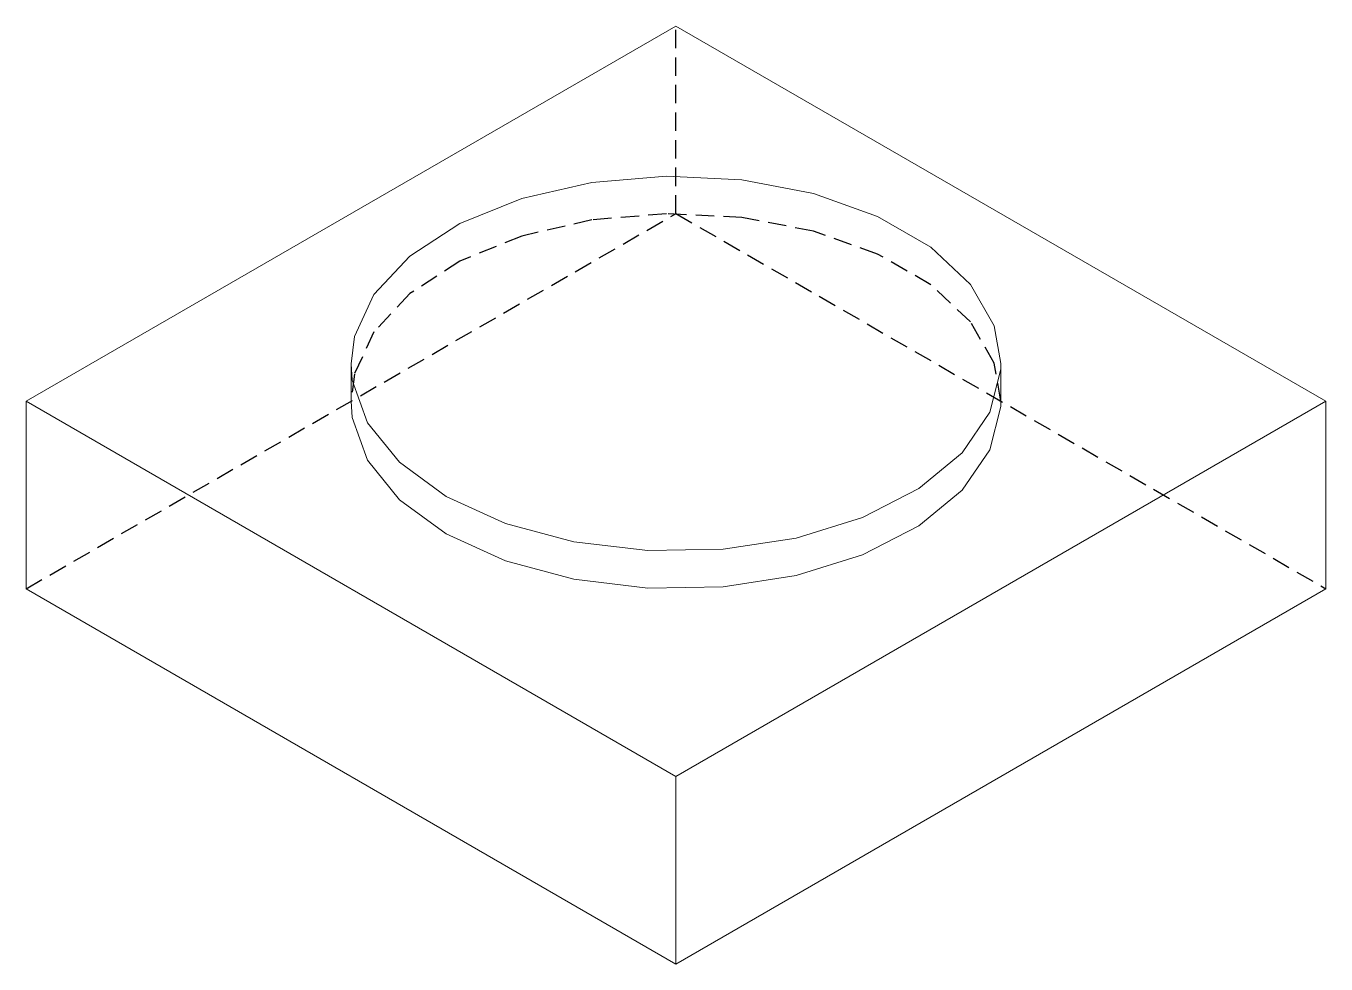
# Model space of a CAD drawing. Extents: x -14.1 to 14.1, y -8.2 to 12.2.
import ezdxf

# ---------------------------------------------------------------- set-up
doc = ezdxf.new("R2010")
doc.units = 0
doc.linetypes.add('Dash', pattern=[0.6, 0.4, -0.2])
doc.linetypes.add('Solid', pattern=[0])
doc.layers.add('HiddenSharp', color=7, linetype='Dash')
doc.layers.add('VisibleOutline', color=7, linetype='Solid', lineweight=20)
doc.layers.add('VisibleSharp', color=7, linetype='Solid', lineweight=20)

msp = doc.modelspace()

# ---------------------------------------------------------------- linework, layer by layer
at = {"layer": 'HiddenSharp'}
for p, q in [((0, 8.165), (0, 12.247)), ((-14.142, 0), (0, 8.165)), ((-1.83, 8.026), (-3.356, 7.676)), ((-0.206, 8.163), (-1.83, 8.026)), ((1.43, 8.081), (-0.206, 8.163)), ((0, 8.165), (14.142, 0)), ((2.988, 7.782), (1.43, 8.081)), ((-3.356, 7.676), (-4.701, 7.132)), ((4.386, 7.285), (2.988, 7.782)), ((-4.701, 7.132), (-5.792, 6.424)), ((5.547, 6.615), (4.386, 7.285)), ((6.409, 5.808), (5.547, 6.615)), ((-5.792, 6.424), (-6.571, 5.59)), ((6.925, 4.908), (6.409, 5.808)), ((-6.571, 5.59), (-6.996, 4.674)), ((7.071, 4.083), (6.925, 4.908)), ((-6.996, 4.674), (-7.071, 4.083))]:
    msp.add_line(p, q, dxfattribs=at)
at = {"layer": 'VisibleOutline'}
for p, q in [((-7.071, 4.39), (-7.071, 4.899)), ((7.071, 4.9), (7.071, 4.797)), ((7.071, 4.797), (7.071, 4.083)), ((-7.071, 4.083), (-7.071, 4.39))]:
    msp.add_line(p, q, dxfattribs=at)
at = {"layer": 'VisibleSharp'}
for p, q in [((0, 12.247), (-14.142, 4.082)), ((14.142, 4.082), (0, 12.247)), ((-1.83, 8.842), (-3.356, 8.492)), ((-0.206, 8.98), (-1.83, 8.842)), ((1.43, 8.897), (-0.206, 8.98)), ((2.988, 8.599), (1.43, 8.897)), ((-3.356, 8.492), (-4.701, 7.949)), ((4.386, 8.101), (2.988, 8.599)), ((-4.701, 7.949), (-5.792, 7.241)), ((5.547, 7.431), (4.386, 8.101)), ((6.409, 6.624), (5.547, 7.431)), ((-5.792, 7.241), (-6.571, 6.406)), ((6.925, 5.725), (6.409, 6.624)), ((-6.571, 6.406), (-6.996, 5.491)), ((7.071, 4.9), (6.925, 5.725)), ((-6.996, 5.491), (-7.071, 4.899)), ((-7.071, 4.899), (-7.044, 4.543)), ((7.068, 4.78), (7.071, 4.9)), ((-7.044, 4.543), (-6.712, 3.615)), ((6.83, 3.842), (7.068, 4.78)), ((0, -4.082), (-14.142, 4.082)), ((-14.142, 4.082), (-14.142, 0)), ((-7.071, 4.083), (-7.044, 3.727)), ((14.142, 4.082), (0, -4.082)), ((6.83, 3.026), (7.068, 3.964)), ((7.068, 3.964), (7.071, 4.083)), ((14.142, 0), (14.142, 4.082)), ((-7.044, 3.727), (-6.712, 2.798)), ((6.224, 2.961), (6.83, 3.842)), ((-6.712, 3.615), (-6.018, 2.756)), ((5.282, 2.185), (6.224, 2.961)), ((6.224, 2.145), (6.83, 3.026)), ((-6.712, 2.798), (-6.018, 1.939)), ((-6.018, 2.756), (-5, 2.012)), ((-5, 2.012), (-3.712, 1.424)), ((4.056, 1.555), (5.282, 2.185)), ((5.282, 1.368), (6.224, 2.145)), ((-6.018, 1.939), (-5, 1.196)), ((-3.712, 1.424), (-2.224, 1.024)), ((2.611, 1.105), (4.056, 1.555)), ((-5, 1.196), (-3.712, 0.608)), ((4.056, 0.738), (5.282, 1.368)), ((-2.224, 1.024), (-0.616, 0.832)), ((-0.616, 0.832), (1.025, 0.86)), ((1.025, 0.86), (2.611, 1.105)), ((-3.712, 0.608), (-2.224, 0.207)), ((2.611, 0.288), (4.056, 0.738)), ((1.025, 0.043), (2.611, 0.288)), ((-14.142, 0), (0, -8.165)), ((-2.224, 0.207), (-0.616, 0.016)), ((-0.616, 0.016), (1.025, 0.043)), ((0, -8.165), (14.142, 0)), ((0, -8.165), (0, -4.082))]:
    msp.add_line(p, q, dxfattribs=at)

doc.saveas('drawing.dxf')
